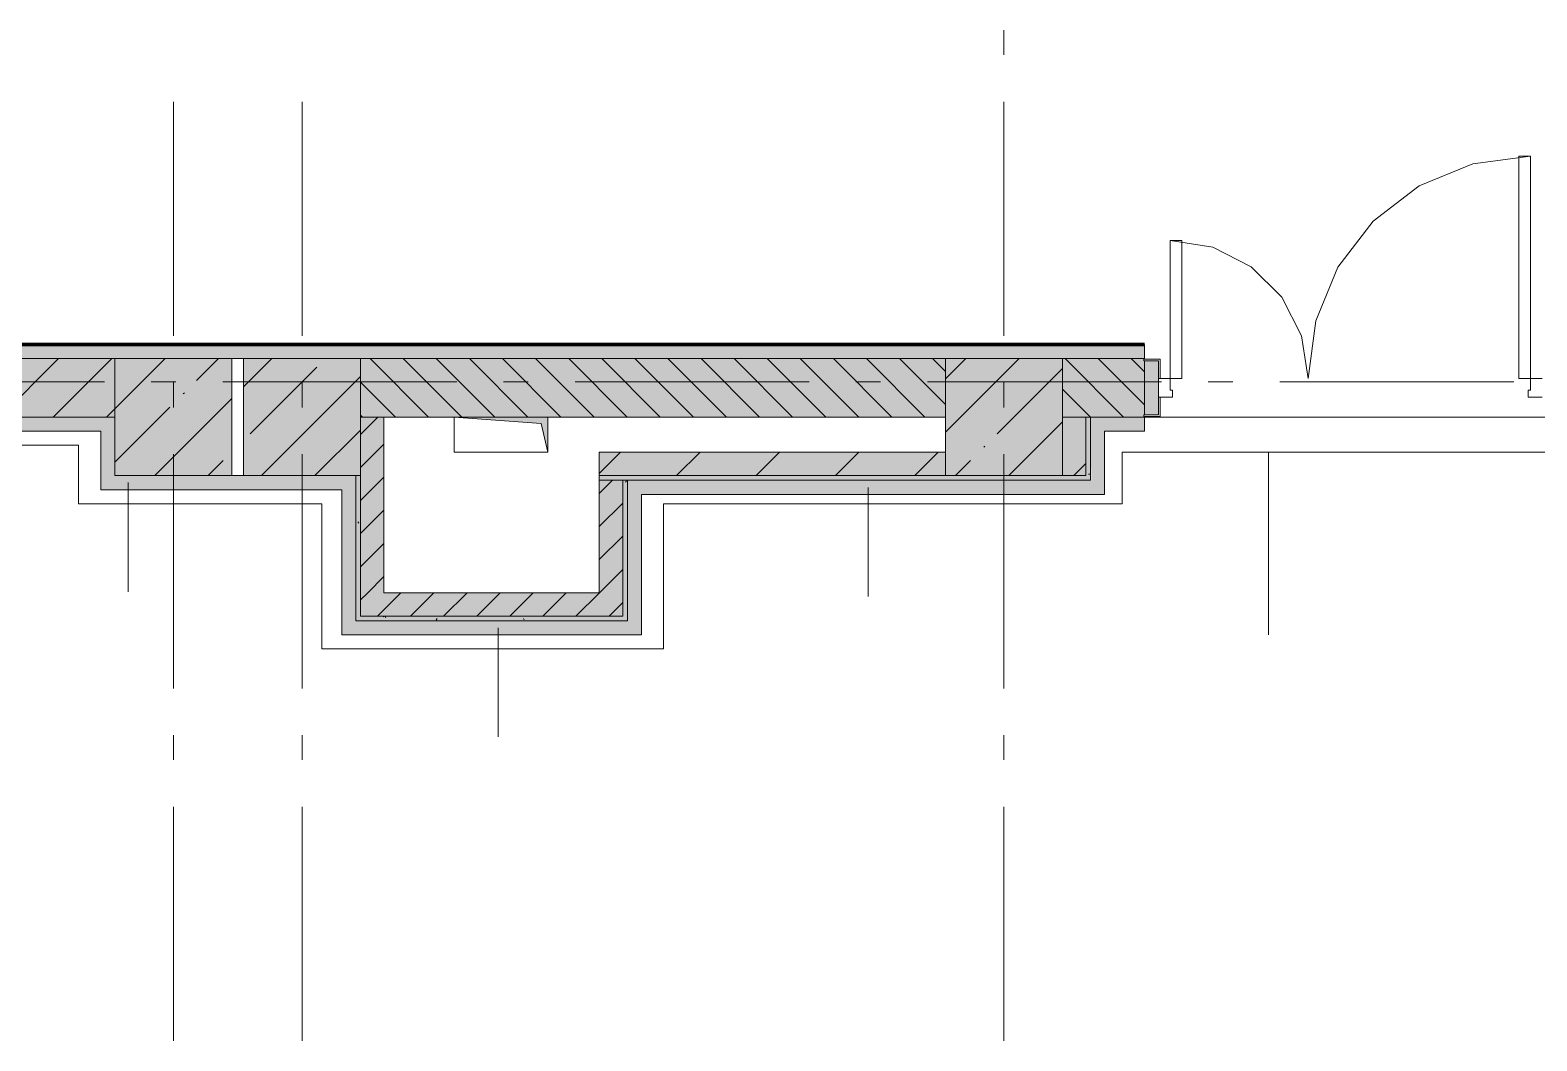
# Model space of a CAD drawing. Header units: millimetres. Extents: x -537608 to 253996, y -217170 to 186033.
# Drawn here: x -328338 to -321899, y -206914 to -202597 of the extents above; entities that cross this region are included whole.
import ezdxf

# ---------------------------------------------------------------- set-up
doc = ezdxf.new("R2010")
doc.units = ezdxf.units.MM
doc.layers.add('16) Лак 1.6м', color=160, linetype='Continuous', lineweight=90)
doc.layers.add('PDF _Геометрия', color=7, linetype='Continuous')
doc.layers.add('PDF _Сплошная заливка', color=7, linetype='Continuous', true_color=0xffffff)

msp = doc.modelspace()

# ---------------------------------------------------------------- hatches: boundary and pattern name
at = {"layer": 'PDF _Сплошная заливка', "true_color": 0xff7d7d, "transparency": 33554559}
h = msp.add_hatch(color=11, dxfattribs=at)
h.paths.add_polyline_path([(-321426.1849, -203999.6527), (-321123.1866, -203999.6527), (-321123.1866, -203939.6542), (-321816.1883, -203939.6542), (-321816.1883, -203999.6527), (-321694.9038, -203999.6527)], flags=0)
h.paths.add_polyline_path([(-323926.1873, -203999.6527), (-323576.1858, -203999.6527), (-323576.1858, -203939.6542), (-334776.1922, -203939.6542), (-334776.1922, -203999.6527), (-324426.1895, -203999.6527)], flags=0)
h.paths.add_polyline_path([(-335476.1953, -203999.6527), (-335476.1953, -203939.6542), (-335716.1895, -203939.6542), (-335716.1895, -203999.6527), (-335608.8518, -203999.6527)], flags=0)
h.paths.add_polyline_path([(-339976.1894, -203999.6527), (-336416.1926, -203999.6527), (-336416.1926, -203939.6542), (-340318.0442, -203939.6542), (-340318.0442, -203999.6527)], flags=0)
h.paths.add_polyline_path([(-344884.8143, -203999.6527), (-342086.197, -203999.6527), (-342086.197, -203939.6542), (-349226.1959, -203939.6542), (-349226.1959, -203999.6527), (-345356.1994, -203999.6527)], flags=0)
h.paths.add_polyline_path([(-350876.1946, -203999.6527), (-350436.1995, -203999.6527), (-350436.1995, -203939.6542), (-351896.1957, -203939.6542), (-351896.1957, -203991.6523), (-351891.2008, -203991.6523), (-351891.2008, -203999.6527), (-351376.1968, -203999.6527)], flags=0)
h.paths.add_polyline_path([(-353596.1945, -203999.6527), (-353051.1956, -203999.6527), (-353051.1956, -203991.6523), (-353046.2007, -203991.6523), (-353046.2007, -203939.6542), (-353626.1981, -203939.6542), (-353626.1981, -203991.6523), (-353596.1945, -203991.6523), (-353596.1945, -203996.5524)], flags=0)
h.paths.add_polyline_path([(-354606.1973, -203999.6527), (-354606.1973, -203991.6523), (-354576.2023, -203991.6523), (-354576.2023, -203939.6542), (-355710.8611, -203939.6542), (-355710.8611, -203999.6527), (-354876.195, -203999.6527)], flags=0)
at = {"layer": 'PDF _Сплошная заливка', "transparency": 33554559}
for points in [[(-327976.188, -204249.6538), (-327976.188, -203999.6527), (-330476.1904, -203999.6527), (-330476.1904, -204249.6538), (-329705.9622, -204249.6538)], [(-326126.1884, -204249.6538), (-324426.1895, -204249.6538), (-324426.1895, -203999.6527), (-326926.1876, -203999.6527), (-326926.1876, -204249.6538), (-326153.6859, -204249.6538)], [(-324646.3463, -204499.6549), (-324426.1895, -204499.6549), (-324426.1895, -204399.6544), (-325905.8593, -204399.6544), (-325905.8593, -204499.6549)], [(-323826.1869, -204519.6558), (-323826.1869, -204499.6549), (-325905.8593, -204499.6549), (-325905.8593, -204519.6558), (-323926.1873, -204519.6558)], [(-325805.8589, -205099.6533), (-325785.8579, -205099.6533), (-325785.8579, -204519.6558), (-325805.8589, -204519.6558), (-325805.8589, -204999.6528)]]:
    msp.add_hatch(color=256, dxfattribs=at).paths.add_polyline_path(points)
h = msp.add_hatch(color=256, dxfattribs=at)
h.paths.add_polyline_path([(-321426.1849, -204249.6538), (-321426.1849, -203999.6527), (-321814.186, -204001.655), (-321814.186, -204249.6538), (-321546.1862, -204249.6538)], flags=0)
h.paths.add_polyline_path([(-323806.1859, -204249.6538), (-323578.188, -204247.6558), (-323578.188, -203999.6527), (-323926.1873, -203999.6527), (-323926.1873, -204249.6538), (-323826.1869, -204249.6538)], flags=0)
at = {"layer": 'PDF _Сплошная заливка', "true_color": 0xff7d7d, "transparency": 33554559}
for points in [[(-328036.1908, -204309.6524), (-327976.188, -204309.6524), (-327976.188, -204249.6538), (-330296.1905, -204249.6538), (-330296.1905, -204309.6524), (-329705.9622, -204309.6524)], [(-327006.1871, -204559.6535), (-326946.1885, -204559.6535), (-326946.1885, -204499.6549), (-327976.188, -204499.6549), (-327976.188, -204559.6535), (-327476.1901, -204559.6535)], [(-323746.1874, -204579.6544), (-323746.1874, -204519.6558), (-325725.8594, -204519.6558), (-325725.8594, -204579.6544), (-323803.077, -204579.6544)]]:
    msp.add_hatch(color=11, dxfattribs=at).paths.add_polyline_path(points)
h = msp.add_hatch(color=11, dxfattribs=at)
h.paths.add_polyline_path([(-321546.1862, -204309.6524), (-321546.1862, -204249.6538), (-321816.1883, -204249.6538), (-321816.1883, -204309.6524), (-321606.1848, -204309.6524)], flags=0)
h.paths.add_polyline_path([(-323746.1874, -204309.6524), (-323576.1858, -204309.6524), (-323576.1858, -204249.6538), (-323746.1874, -204249.6538)], flags=0)

# ---------------------------------------------------------------- linework, layer by layer
at = {"layer": '16) Лак 1.6м'}
msp.add_line((-323576.1858, -203939.6542), (-334776.1922, -203939.6542), dxfattribs=at)
at = {"layer": 'PDF _Геометрия', "color": 253, "lineweight": 9, "true_color": 0xaaaaaa}
for p, q in [((-324176.1884, -202702.4846), (-324176.1884, -202596.6517)), ((-327726.1869, -203902.4855), (-327726.1869, -202902.4855)), ((-327176.1887, -203902.4855), (-327176.1887, -202902.4855)), ((-324176.1884, -203902.4855), (-324176.1884, -202902.4855)), ((-328020.8747, -204099.6531), (-329020.8749, -204099.6531)), ((-327715.0389, -204099.6531), (-327820.8738, -204099.6531)), ((-327726.1869, -204208.3214), (-327726.1869, -204102.4864)), ((-326515.0378, -204099.6531), (-327515.038, -204099.6531)), ((-327176.1887, -204208.3214), (-327176.1887, -204102.4864)), ((-326209.2063, -204099.6531), (-326315.037, -204099.6531)), ((-325009.2054, -204099.6531), (-326009.2054, -204099.6531)), ((-324703.3695, -204099.6531), (-324809.2045, -204099.6531)), ((-323503.3728, -204099.6531), (-324503.3729, -204099.6531)), ((-324176.1884, -204208.3214), (-324176.1884, -204102.4864)), ((-323197.537, -204099.6531), (-323303.3719, -204099.6531)), ((-321997.5359, -204099.6531), (-322997.5361, -204099.6531)), ((-326126.1884, -204249.6538), (-326526.1901, -204249.6538)), ((-326526.1901, -204249.6538), (-326526.1901, -204399.6544)), ((-326153.6859, -204277.1556), (-326526.1901, -204249.6538)), ((-326126.1884, -204399.6544), (-326126.1884, -204249.6538)), ((-323926.1873, -204249.6538), (-323919.1859, -204249.6538)), ((-326126.1884, -204399.6544), (-326153.6859, -204277.1556)), ((-327726.1869, -205408.3181), (-327726.1869, -204408.3179)), ((-327176.1887, -205408.3181), (-327176.1887, -204408.3179)), ((-326526.1901, -204399.6544), (-326126.1884, -204399.6544)), ((-324176.1884, -205408.3181), (-324176.1884, -204408.3179)), ((-327726.1869, -205714.1539), (-327726.1869, -205608.319)), ((-327176.1887, -205714.1539), (-327176.1887, -205608.319)), ((-324176.1884, -205714.1539), (-324176.1884, -205608.319)), ((-327726.1869, -206914.1549), (-327726.1869, -205914.1548)), ((-327176.1887, -206914.1549), (-327176.1887, -205914.1548)), ((-324176.1884, -206914.1549), (-324176.1884, -205914.1548))]:
    msp.add_line(p, q, dxfattribs=at)
at = {"layer": 'PDF _Геометрия', "lineweight": 9}
for p, q in [((-321926.187, -203134.6536), (-322172.0631, -203167.0232)), ((-321926.187, -203134.6536), (-321976.1873, -203134.6536)), ((-321976.1873, -203134.6536), (-321976.1873, -204084.6557)), ((-321926.187, -204084.6557), (-321926.187, -203134.6536)), ((-322172.0631, -203167.0232), (-322401.1848, -203261.9298)), ((-322401.1848, -203261.9298), (-322597.939, -203412.9014)), ((-322597.939, -203412.9014), (-322748.9129, -203609.6535)), ((-323466.1869, -203494.6556), (-323466.1869, -204084.6557)), ((-323416.1867, -203494.6556), (-323466.1869, -203494.6556)), ((-323283.8662, -203523.531), (-323466.1869, -203494.6556)), ((-323416.1867, -204084.6557), (-323416.1867, -203494.6556)), ((-323119.3933, -203607.3326), (-323283.8662, -203523.531)), ((-322988.8683, -203737.862), (-323119.3933, -203607.3326)), ((-322748.9129, -203609.6535), (-322843.8151, -203838.7753)), ((-322905.0624, -203902.3348), (-322988.8683, -203737.862)), ((-322843.8151, -203838.7753), (-322876.1869, -204084.6557)), ((-322876.1869, -204084.6557), (-322905.0624, -203902.3348)), ((-327976.188, -203999.6527), (-330476.1904, -203999.6527)), ((-330476.1904, -203999.6527), (-327976.188, -203999.6527)), ((-328467.5525, -204249.6538), (-328217.5514, -203999.6527)), ((-328239.4556, -204249.6538), (-327989.4545, -203999.6527)), ((-327976.188, -204214.4875), (-327761.3575, -203999.6527)), ((-327476.1901, -203999.6527), (-327976.188, -203999.6527)), ((-327976.188, -203999.6527), (-327976.188, -204499.6549)), ((-327626.7118, -204093.1125), (-327533.2563, -203999.6527)), ((-327476.1901, -204499.6549), (-327476.1901, -203999.6527)), ((-327476.1901, -203999.6527), (-327426.1898, -203999.6527)), ((-327426.1898, -204120.6832), (-327305.1593, -203999.6527)), ((-326926.1876, -203999.6527), (-327426.1898, -203999.6527)), ((-327426.1898, -203999.6527), (-327426.1898, -204499.6549)), ((-326926.1876, -204499.6549), (-326926.1876, -203999.6527)), ((-324426.1895, -203999.6527), (-326926.1876, -203999.6527)), ((-326926.1876, -203999.6527), (-324426.1895, -203999.6527)), ((-326635.2374, -204249.6538), (-326885.2384, -203999.6527)), ((-326493.8183, -204249.6538), (-326743.8194, -203999.6527)), ((-326352.395, -204249.6538), (-326602.3961, -203999.6527)), ((-326210.9761, -204249.6538), (-326460.9729, -203999.6527)), ((-326069.5528, -204249.6538), (-326319.5539, -203999.6527)), ((-325928.1338, -204249.6538), (-326178.1306, -203999.6527)), ((-325786.7105, -204249.6538), (-326036.7116, -203999.6527)), ((-325645.2872, -204249.6538), (-325895.2883, -203999.6527)), ((-325503.8682, -204249.6538), (-325753.8694, -203999.6527)), ((-325362.4449, -204249.6538), (-325612.446, -203999.6527)), ((-325221.0259, -204249.6538), (-325471.027, -203999.6527)), ((-325079.6026, -204249.6538), (-325329.6038, -203999.6527)), ((-324938.1837, -204249.6538), (-325188.1805, -203999.6527)), ((-324796.7604, -204249.6538), (-325046.7615, -203999.6527)), ((-324655.337, -204249.6538), (-324905.3382, -203999.6527)), ((-324513.9181, -204249.6538), (-324763.9192, -203999.6527)), ((-324426.1895, -204195.9634), (-324622.4959, -203999.6527)), ((-324426.1895, -204054.5401), (-324481.0769, -203999.6527)), ((-324426.1895, -204314.0616), (-324111.7806, -203999.6527)), ((-324426.1895, -204085.9646), (-324339.8775, -203999.6527)), ((-323926.1873, -203999.6527), (-324426.1895, -203999.6527)), ((-324426.1895, -203999.6527), (-324426.1895, -204499.6549)), ((-323926.1873, -204499.6549), (-323926.1873, -203999.6527)), ((-323826.1869, -203999.6527), (-323926.1873, -203999.6527)), ((-323665.3913, -204249.6538), (-323915.3881, -203999.6527)), ((-323806.1859, -203999.6527), (-323826.1869, -203999.6527)), ((-323806.1859, -203999.6527), (-323576.1858, -203999.6527)), ((-323576.1858, -203999.6527), (-323806.1859, -203999.6527)), ((-323576.1858, -204197.436), (-323773.969, -203999.6527)), ((-323576.1858, -204056.0128), (-323632.5458, -203999.6527)), ((-323508.1868, -204001.655), (-323578.188, -204001.655)), ((-323578.188, -204001.655), (-323578.188, -204009.6553)), ((-323576.1858, -203999.6527), (-323576.1858, -203939.6542)), ((-323508.1868, -204084.6557), (-323508.1868, -204001.655)), ((-327398.6148, -204321.2094), (-327113.4904, -204036.085)), ((-324205.2361, -204321.2094), (-323926.1873, -204042.1607)), ((-323578.188, -204009.6553), (-323516.1872, -204009.6553)), ((-323516.1872, -204009.6553), (-323576.1858, -204009.6553)), ((-323576.1858, -204009.6553), (-323576.1858, -204239.6555)), ((-323516.1872, -204009.6553), (-323516.1872, -204084.6557)), ((-323516.1872, -204239.6555), (-323516.1872, -204009.6553)), ((-327348.9634, -204499.6549), (-326926.1876, -204076.8792)), ((-326776.6606, -204249.6538), (-326926.1876, -204100.1268)), ((-323806.8103, -204249.6538), (-323926.1873, -204130.2768)), ((-323466.1869, -204084.6557), (-323516.1872, -204084.6557)), ((-323516.1872, -204084.6557), (-323516.1872, -204164.6552)), ((-323516.1872, -204084.6557), (-323508.1868, -204084.6557)), ((-323466.1869, -204084.6557), (-323416.1867, -204084.6557)), ((-323466.1869, -204134.6559), (-323466.1869, -204084.6557)), ((-321976.1873, -204084.6557), (-321926.187, -204084.6557)), ((-321926.187, -204084.6557), (-321926.187, -204134.6559)), ((-321876.1868, -204084.6557), (-321926.187, -204084.6557)), ((-327805.1573, -204499.6549), (-327476.1901, -204170.6834)), ((-327683.7392, -204150.1356), (-327678.9984, -204145.3949)), ((-323516.1872, -204164.6552), (-323456.1887, -204164.6552)), ((-323508.1868, -204164.6552), (-323516.1872, -204164.6552)), ((-323516.1872, -204164.6552), (-323516.1872, -204239.6555)), ((-323508.1868, -204247.6558), (-323508.1868, -204164.6552)), ((-323456.1887, -204134.6559), (-323466.1869, -204134.6559)), ((-323456.1887, -204164.6552), (-323456.1887, -204134.6559)), ((-321926.187, -204134.6559), (-321936.1854, -204134.6559)), ((-321936.1854, -204134.6559), (-321936.1854, -204164.6552)), ((-321936.1854, -204164.6552), (-321876.1868, -204164.6552)), ((-330296.1905, -204249.6538), (-327976.188, -204249.6538)), ((-327976.188, -204249.6538), (-330296.1905, -204249.6538)), ((-328011.3543, -204249.6538), (-327976.188, -204214.4875)), ((-327976.188, -204442.5844), (-327740.7624, -204207.1588)), ((-326918.0796, -204249.6538), (-326926.1876, -204241.5458)), ((-326926.1876, -204323.2935), (-326852.548, -204249.6538)), ((-326526.1901, -204249.6538), (-326926.1876, -204249.6538)), ((-326926.1876, -204249.6538), (-326826.1872, -204249.6538)), ((-326826.1872, -204249.6538), (-326826.1872, -204999.6528)), ((-326126.1884, -204249.6538), (-324426.1895, -204249.6538)), ((-323926.1873, -204249.6538), (-323826.1869, -204249.6538)), ((-323826.1869, -204249.6538), (-323826.1869, -204499.6549)), ((-323826.1869, -204249.6538), (-323806.1859, -204249.6538)), ((-323806.1859, -204519.6558), (-323806.1859, -204249.6538)), ((-323806.1859, -204249.6538), (-323746.1874, -204249.6538)), ((-323806.1859, -204519.6558), (-323806.1859, -204249.6538)), ((-323806.1859, -204249.6538), (-323746.1874, -204249.6538)), ((-323746.1874, -204249.6538), (-323576.1858, -204249.6538)), ((-323746.1874, -204249.6538), (-323576.1858, -204249.6538)), ((-323578.188, -204239.6555), (-323578.188, -204247.6558)), ((-323516.1872, -204239.6555), (-323578.188, -204239.6555)), ((-323578.188, -204247.6558), (-323508.1868, -204247.6558)), ((-323576.1858, -204239.6555), (-323516.1872, -204239.6555)), ((-323576.1858, -204249.6538), (-323576.1858, -204309.6524)), ((-328036.1908, -204309.6524), (-330296.1905, -204309.6524)), ((-328036.1908, -204559.6535), (-328036.1908, -204309.6524)), ((-327120.8621, -204499.6549), (-326926.1876, -204304.9805)), ((-324155.5803, -204499.6549), (-323926.1873, -204270.2619)), ((-323576.1858, -204309.6524), (-323746.1874, -204309.6524)), ((-323746.1874, -204309.6524), (-323746.1874, -204519.6558)), ((-326926.1876, -204464.7168), (-326826.1872, -204364.7163)), ((-324262.2592, -204378.2326), (-324257.5184, -204373.4918)), ((-327577.0603, -204499.6549), (-327512.6655, -204435.26)), ((-325905.8593, -204490.9053), (-325814.6084, -204399.6544)), ((-324426.1895, -204399.6544), (-325905.8593, -204399.6544)), ((-325905.8593, -204399.6544), (-325905.8593, -204499.6549)), ((-325575.1999, -204499.6549), (-325475.1994, -204399.6544)), ((-325235.7866, -204499.6549), (-325135.7861, -204399.6544)), ((-324896.3732, -204499.6549), (-324796.3771, -204399.6544)), ((-324556.9642, -204499.6549), (-324456.9638, -204399.6544)), ((-324383.6815, -204499.6549), (-324319.2824, -204435.26)), ((-323878.1419, -204499.6549), (-323826.1869, -204447.6998)), ((-323046.1885, -205179.6528), (-323046.1885, -204399.6544)), ((-327976.188, -204499.6549), (-327476.1901, -204499.6549)), ((-327426.1898, -204499.6549), (-327476.1901, -204499.6549)), ((-327426.1898, -204499.6549), (-326926.1876, -204499.6549)), ((-326946.1885, -204559.6535), (-326946.1885, -204499.6549)), ((-326946.1885, -204499.6549), (-326946.1885, -204999.6528)), ((-326926.1876, -204499.6549), (-326926.1876, -204999.6528)), ((-326926.1876, -204606.1357), (-326826.1872, -204506.1353)), ((-325905.8593, -204499.6549), (-325905.8593, -204519.6558)), ((-324426.1895, -204499.6549), (-325905.8593, -204499.6549)), ((-324426.1895, -204499.6549), (-323926.1873, -204499.6549)), ((-323927.4834, -204499.6549), (-323926.1873, -204498.3588)), ((-323826.1869, -204499.6549), (-323926.1873, -204499.6549)), ((-327976.188, -204559.6535), (-328036.1908, -204559.6535)), ((-327006.1871, -204559.6535), (-327976.188, -204559.6535)), ((-327918.9366, -204529.6542), (-327918.9366, -204995.8033)), ((-327006.1871, -205179.6528), (-327006.1871, -204559.6535)), ((-326946.1885, -205119.6542), (-326946.1885, -204559.6535)), ((-325905.8593, -204575.7575), (-325849.7576, -204519.6558)), ((-325905.8593, -204519.6558), (-323926.1873, -204519.6558)), ((-325905.8593, -204999.6528), (-325905.8593, -204519.6558)), ((-325905.8593, -204519.6558), (-325805.8589, -204519.6558)), ((-325805.8589, -204999.6528), (-325805.8589, -204519.6558)), ((-325805.8589, -204519.6558), (-325785.8579, -204519.6558)), ((-325785.8579, -204519.6558), (-325785.8579, -204999.6528)), ((-325785.8579, -205119.6542), (-325785.8579, -204519.6558)), ((-325785.8579, -204519.6558), (-325725.8594, -204519.6558)), ((-325725.8594, -204519.6558), (-323806.1859, -204519.6558)), ((-323746.1874, -204579.6544), (-325725.8594, -204579.6544)), ((-325725.8594, -204579.6544), (-325725.8594, -205119.6542)), ((-324756.0221, -204549.6551), (-324756.0221, -205015.8043)), ((-323926.1873, -204519.6558), (-323826.1869, -204519.6558)), ((-323826.1869, -204519.6558), (-323806.1859, -204519.6558)), ((-323746.1874, -204519.6558), (-323746.1874, -204579.6544)), ((-326926.1876, -204747.559), (-326826.1872, -204647.5586)), ((-325905.8593, -204717.1808), (-325805.8589, -204617.1804)), ((-325905.8593, -204858.5999), (-325805.8589, -204758.5994)), ((-326926.1876, -204888.9781), (-326826.1872, -204788.9776)), ((-325905.4933, -204999.6528), (-325805.8589, -204900.0227)), ((-326895.4434, -204999.6528), (-326826.1872, -204930.4009)), ((-326946.1885, -204999.6528), (-326946.1885, -205099.6533)), ((-326926.1876, -205030.4013), (-326895.4434, -204999.6528)), ((-326926.1876, -204999.6528), (-326926.1876, -205099.6533)), ((-326854.0206, -205099.6533), (-326754.0201, -204999.6528)), ((-326826.1872, -204999.6528), (-325905.8593, -204999.6528)), ((-326712.6016, -205099.6533), (-326612.6012, -204999.6528)), ((-326571.1783, -205099.6533), (-326471.1779, -204999.6528)), ((-326429.755, -205099.6533), (-326329.7545, -204999.6528)), ((-326288.336, -205099.6533), (-326188.3356, -204999.6528)), ((-326146.9128, -205099.6533), (-326046.9123, -204999.6528)), ((-326005.4938, -205099.6533), (-325905.4933, -204999.6528)), ((-325805.8589, -205099.6533), (-325805.8589, -204999.6528)), ((-325785.8579, -204999.6528), (-325785.8579, -205099.6533)), ((-325864.0704, -205099.6533), (-325805.8589, -205041.4416)), ((-326946.1885, -205099.6533), (-326946.1885, -205119.6542)), ((-325785.8579, -205119.6542), (-326946.1885, -205119.6542)), ((-326946.1885, -205119.6542), (-325785.8579, -205119.6542)), ((-326926.1876, -205099.6533), (-325805.8589, -205099.6533)), ((-326337.4794, -205149.6535), (-326337.4794, -205615.8026)), ((-325785.8579, -205099.6533), (-325785.8579, -205119.6542)), ((-325725.8594, -205119.6542), (-325725.8594, -205179.6528)), ((-326946.1885, -205179.6528), (-327006.1871, -205179.6528)), ((-325725.8594, -205179.6528), (-326946.1885, -205179.6528))]:
    msp.add_line(p, q, dxfattribs=at)
at = {"layer": 'PDF _Геометрия', "color": 9, "lineweight": 9, "true_color": 0xc0c0c0}
for p, q in [((-323576.1858, -204249.6538), (-321816.1883, -204249.6538)), ((-321816.1883, -204249.6538), (-323576.1858, -204249.6538))]:
    msp.add_line(p, q, dxfattribs=at)
at = {"layer": 'PDF _Геометрия', "color": 190, "lineweight": 20, "true_color": 0x8000ff}
for p, q in [((-330211.644, -204369.483), (-328131.6442, -204369.483)), ((-328131.6442, -204369.483), (-328131.6442, -204619.6563)), ((-323671.6434, -204619.6563), (-323671.6434, -204399.6544)), ((-323671.6434, -204399.6544), (-321711.6408, -204399.6544)), ((-328131.6442, -204619.6563), (-327091.6422, -204619.6563)), ((-327091.6422, -204619.6563), (-327091.6422, -205239.6556)), ((-325631.6418, -205239.6556), (-325631.6418, -204619.6563)), ((-325631.6418, -204619.6563), (-323671.6434, -204619.6563)), ((-327091.6422, -205239.6556), (-325631.6418, -205239.6556))]:
    msp.add_line(p, q, dxfattribs=at)
at = {"layer": 'PDF _Геометрия', "color": 8, "lineweight": 9, "true_color": 0x787878}
for p, q in [((-323815.3876, -204492.6966), (-323808.6833, -204492.6966)), ((-325789.8883, -204521.9466), (-325793.2383, -204527.7509)), ((-326933.9943, -204703.3847), (-326937.3485, -204697.576)), ((-326827.3326, -205099.6533), (-326829.1712, -205102.8353)), ((-326818.7853, -205106.1337), (-326822.1354, -205100.3293)), ((-326599.0418, -205110.6376), (-326602.3918, -205116.4463)), ((-326226.4429, -205116.1018), (-326229.7972, -205110.2932))]:
    msp.add_line(p, q, dxfattribs=at)
at = {"layer": 'PDF _Сплошная заливка', "lineweight": 35, "transparency": 33554559}
for points in [[(-327476.1901, -204499.6549), (-327476.1901, -203999.6527), (-327976.188, -204499.6549), (-327976.188, -203999.6527)], [(-326926.1876, -204499.6549), (-326926.1876, -203999.6527), (-327426.1898, -204499.6549), (-327426.1898, -203999.6527)], [(-323926.1873, -204499.6549), (-323926.1873, -203999.6527), (-324426.1895, -204499.6549), (-324426.1895, -203999.6527)], [(-326826.1872, -204999.6528), (-326826.1872, -204249.6538), (-326926.1876, -204999.6528), (-326926.1876, -204249.6538)], [(-323826.1869, -204499.6549), (-323826.1869, -204249.6538), (-323926.1873, -204499.6549), (-323926.1873, -204249.6538)], [(-323806.1859, -204519.6558), (-323806.1859, -204249.6538), (-323826.1869, -204519.6558), (-323826.1869, -204249.6538)], [(-326926.1876, -205099.6533), (-326926.1876, -204499.6549), (-326946.1885, -205099.6533), (-326946.1885, -204499.6549)], [(-325805.8589, -204999.6528), (-325805.8589, -204519.6558), (-325905.8593, -204999.6528), (-325905.8593, -204519.6558)], [(-326926.1876, -205099.6533), (-325805.8589, -205099.6533), (-326926.1876, -204999.6528), (-325805.8589, -204999.6528)], [(-326946.1885, -205119.6542), (-325785.8579, -205119.6542), (-326946.1885, -205099.6533), (-325785.8579, -205099.6533)]]:
    msp.add_solid(points, dxfattribs=at)
at = {"layer": 'PDF _Сплошная заливка', "color": 7, "lineweight": 35, "true_color": 0xf4f4f4, "transparency": 33554559}
msp.add_solid([(-323516.1872, -204239.6555), (-323516.1872, -204009.6553), (-323576.1858, -204239.6555), (-323576.1858, -204009.6553)], dxfattribs=at)
at = {"layer": 'PDF _Сплошная заливка', "color": 254, "lineweight": 35, "true_color": 0xe2e2e2, "transparency": 33554559}
msp.add_solid([(-326126.1884, -204399.6544), (-326126.1884, -204249.6538), (-326153.6859, -204277.1556), (-326526.1901, -204249.6538)], dxfattribs=at)
at = {"layer": 'PDF _Сплошная заливка', "color": 11, "lineweight": 35, "true_color": 0xff7d7d, "transparency": 33554559}
for points in [[(-323746.1874, -204519.6558), (-323746.1874, -204249.6538), (-323803.077, -204519.6558), (-323806.1859, -204249.6538)], [(-327976.188, -204559.6535), (-327976.188, -204309.6524), (-328036.1908, -204559.6535), (-328036.1908, -204309.6524)], [(-326946.1885, -205179.6528), (-326946.1885, -204559.6535), (-327006.1871, -205179.6528), (-327006.1871, -204559.6535)], [(-325725.8594, -205119.6542), (-325725.8594, -204519.6558), (-325785.8579, -205119.6542), (-325785.8579, -204519.6558)], [(-326946.1885, -205179.6528), (-325725.8594, -205179.6528), (-326946.1885, -205119.6542), (-325725.8594, -205119.6542)]]:
    msp.add_solid(points, dxfattribs=at)

doc.saveas('drawing.dxf')
